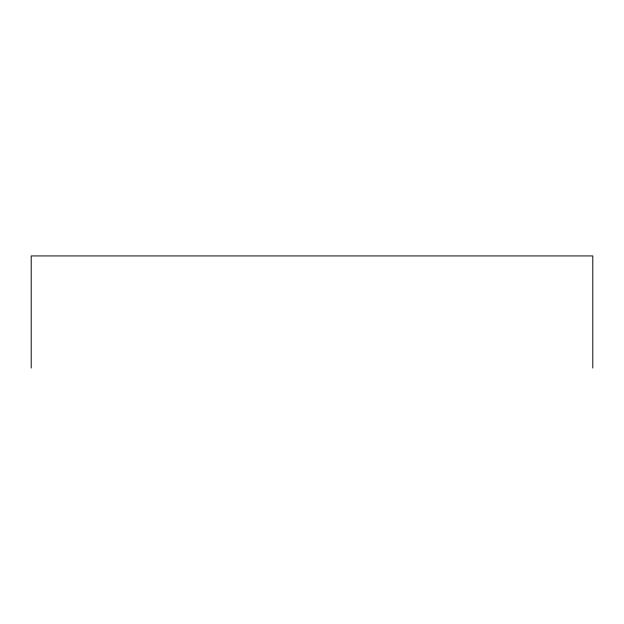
<?xml version="1.0" encoding="UTF-8"?>
<svg xmlns="http://www.w3.org/2000/svg" width="624" height="624" viewBox="0 0 624 624"><rect width="100%" height="100%" fill="white"/><g stroke="black" fill="none" stroke-linecap="round" stroke-linejoin="round"><path stroke-width="0.94" d="M592.8 368.066L592.8 255.934L31.2 255.934L31.2 368.066"/></g></svg>
